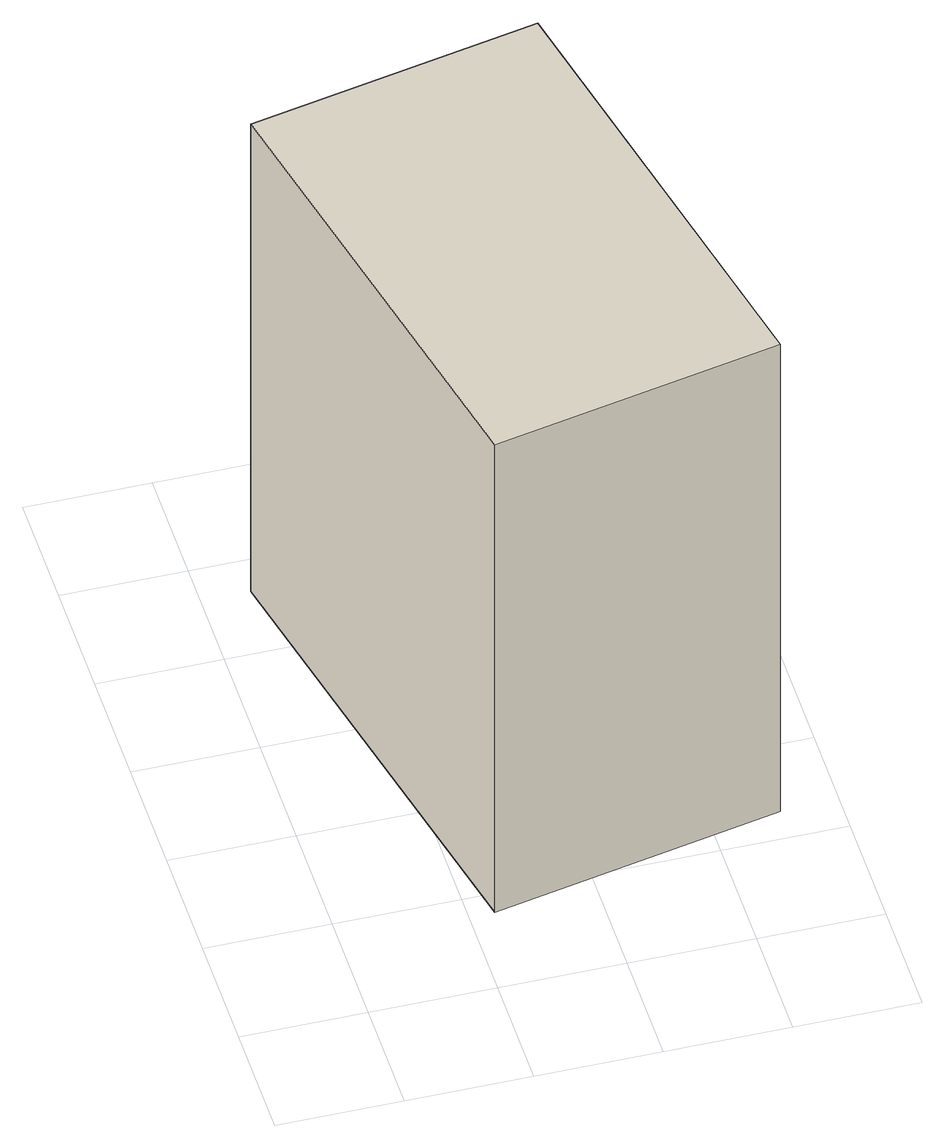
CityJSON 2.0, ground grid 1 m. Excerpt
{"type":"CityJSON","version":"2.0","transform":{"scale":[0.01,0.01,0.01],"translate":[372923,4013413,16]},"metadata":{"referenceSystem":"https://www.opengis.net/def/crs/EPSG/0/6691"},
"CityObjects":{
"building1":{"type":"Building","attributes":{"枝番":1,"利根川水系渡良瀬川洪水浸水想定区域（計画規模）.規模":"L1","利根川水系渡良瀬川洪水浸水想定区域（計画規模）.浸水ランク":"2","利根川水系渡良瀬川洪水浸水想定区域（計画規模）.浸水深":0.93,"利根川水系渡良瀬川洪水浸水想定区域（計画規模）.継続時間":2.6,"利根川水系渡良瀬川洪水浸水想定区域（想定最大規模）.規模":"L2","利根川水系渡良瀬川洪水浸水想定区域（想定最大規模）.浸水ランク":"2","利根川水系渡良瀬川洪水浸水想定区域（想定最大規模）.浸水深":1.76,"利根川水系渡良瀬川洪水浸水想定区域（想定最大規模）.継続時間":90.7,"利根川水系利根川洪水浸水想定区域（計画規模）.規模":"L1","利根川水系利根川洪水浸水想定区域（計画規模）.浸水ランク":"2","利根川水系利根川洪水浸水想定区域（計画規模）.浸水深":2.6,"利根川水系利根川洪水浸水想定区域（想定最大規模）.規模":"L2","利根川水系利根川洪水浸水想定区域（想定最大規模）.浸水ランク":"3","利根川水系利根川洪水浸水想定区域（想定最大規模）.浸水深":4.83,"usage":"411","measuredHeight":5.2,"BuildingDetails.prefecture":"10","BuildingDetails.city":"10207","BuildingDetails.surveyYear":2016},"geometry":[{"type":"Solid","lod":"1","boundaries":[[[[0,1,2,3]],[[2,4,5,3]],[[1,6,4,2]],[[0,7,6,1]],[[3,5,7,0]],[[4,6,7,5]]]]}]}
},
"vertices":[
[39,466,55],[274,515,55],[354,129,55],[120,80,55],[354,129,530],[120,80,530],[274,515,530],[39,466,530]
]}
